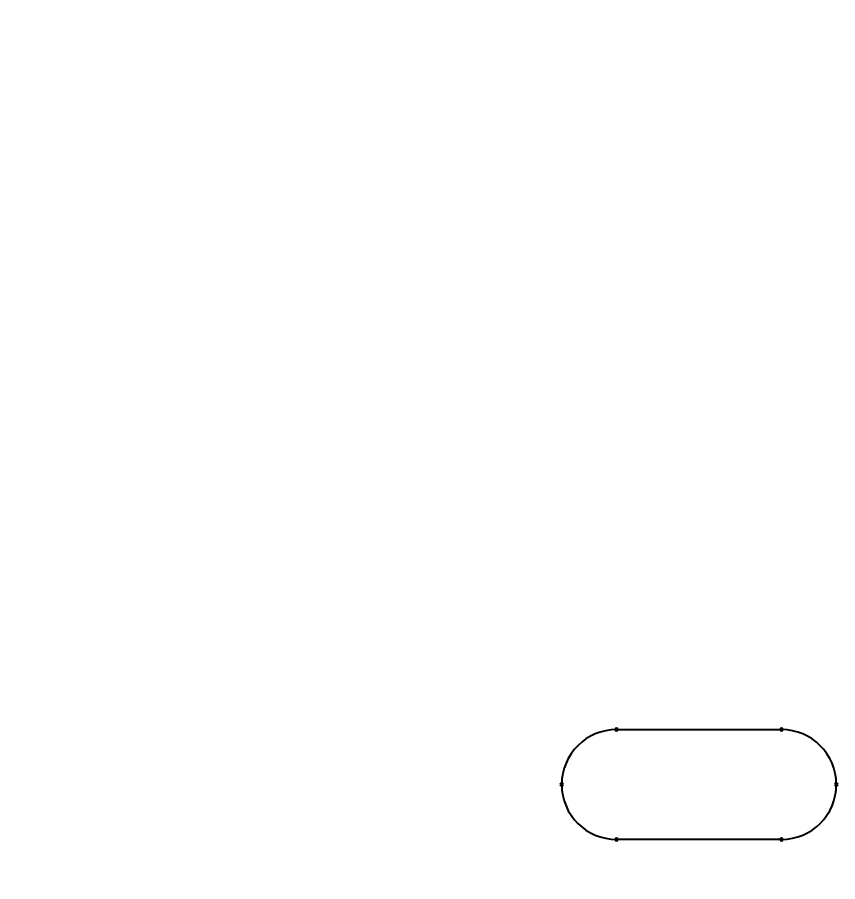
# Model space of a CAD drawing. Extents: x -87.3 to -53.8, y 2.2 to 28.4.
# Drawn here: x -77.054 to -73.26, y 7.834 to 11.832 of the extents above; entities that cross this region are included whole.
import ezdxf

# ---------------------------------------------------------------- set-up
doc = ezdxf.new("R2010")
doc.units = 0
doc.layers.get('0').update_dxf_attribs({"linetype": 'CONTINUOUS'})
doc.layers.get('DEFPOINTS').update_dxf_attribs({"linetype": 'CONTINUOUS'})
doc.layers.add('20', color=6, linetype='CONTINUOUS')
doc.styles.add('VCDSTYLE33', font='txt', dxfattribs={"width": 0.98})
doc.dimstyles.new('VCDDIMSTYLE01', dxfattribs={"dimtxt": 0.3, "dimasz": 0.18, "dimexe": 0.18, "dimexo": 0.0625, "dimgap": 0.09, "dimtad": 0, "dimtih": 1, "dimtoh": 1, "dimdec": 4, "dimzin": 12, "dimtxsty": 'VCDSTYLE33', "dimsah": 1, "dimcen": 0.09, "dimazin": 3, "dimtfac": 1, "dimtdec": 4, "dimtmove": 0, "dimatfit": 3, "dimtolj": 1, "dimtzin": 0})

# ---------------------------------------------------------------- blocks, each defined once
blk = doc.blocks.new('#POLYLINE_1934_')
at = {"layer": '20'}
blk.add_arc((-74.5364, 8.2831), 0.00635, 180, 0, dxfattribs=at)
blk = doc.blocks.new('#POLYLINE_1935_')
at = {"layer": '20'}
blk.add_arc((-74.2824, 8.5371), 0.0063, 270, 90, dxfattribs=at)
blk = doc.blocks.new('#POLYLINE_1936_')
at = {"layer": '20'}
blk.add_arc((-74.2824, 8.2831), 0.254, 90.0013, 179.9987, dxfattribs=at)
blk = doc.blocks.new('#POLYLINE_1937_')
at = {"layer": '20'}
blk.add_arc((-74.2824, 8.0292), 0.00635, 270, 90, dxfattribs=at)
blk = doc.blocks.new('#POLYLINE_1938_')
at = {"layer": '20'}
blk.add_arc((-74.5364, 8.2831), 0.00635, 0, 180, dxfattribs=at)
blk = doc.blocks.new('#POLYLINE_1939_')
at = {"layer": '20'}
blk.add_arc((-74.2824, 8.2831), 0.254, 180.0013, 269.9987, dxfattribs=at)
blk = doc.blocks.new('#POLYLINE_1940_')
at = {"layer": '20'}
blk.add_arc((-73.5204, 8.0292), 0.00635, 270, 90, dxfattribs=at)
blk = doc.blocks.new('#POLYLINE_1941_')
at = {"layer": '20'}
blk.add_arc((-74.2824, 8.0292), 0.00635, 90, 270, dxfattribs=at)
blk = doc.blocks.new('#POLYLINE_1942_')
at = {"layer": '20'}
blk.add_line((-73.5204, 8.0291), (-74.2824, 8.0291), dxfattribs=at)
blk = doc.blocks.new('#POLYLINE_1943_')
at = {"layer": '20'}
blk.add_arc((-73.2664, 8.2831), 0.00635, 0, 180, dxfattribs=at)
blk = doc.blocks.new('#POLYLINE_1944_')
at = {"layer": '20'}
blk.add_arc((-73.5204, 8.0292), 0.00635, 90, 270, dxfattribs=at)
blk = doc.blocks.new('#POLYLINE_1945_')
at = {"layer": '20'}
blk.add_arc((-73.5204, 8.2831), 0.254, 270.0013, 359.9987, dxfattribs=at)
blk = doc.blocks.new('#POLYLINE_1946_')
at = {"layer": '20'}
blk.add_arc((-73.5204, 8.5371), 0.0063, 90, 270, dxfattribs=at)
blk = doc.blocks.new('#POLYLINE_1947_')
at = {"layer": '20'}
blk.add_arc((-73.2664, 8.2831), 0.00635, 180, 0, dxfattribs=at)
blk = doc.blocks.new('#POLYLINE_1948_')
at = {"layer": '20'}
blk.add_arc((-73.5204, 8.2831), 0.254, 0.0013, 89.9987, dxfattribs=at)
blk = doc.blocks.new('#POLYLINE_1949_')
at = {"layer": '20'}
blk.add_arc((-74.2824, 8.5371), 0.0063, 90, 270, dxfattribs=at)
blk = doc.blocks.new('#POLYLINE_1950_')
at = {"layer": '20'}
blk.add_arc((-73.5204, 8.5371), 0.0063, 270, 90, dxfattribs=at)
blk = doc.blocks.new('#POLYLINE_1951_')
at = {"layer": '20'}
blk.add_line((-74.2824, 8.5371), (-73.5204, 8.5371), dxfattribs=at)
blk = doc.blocks.new('*D2006')
at = {"color": 0}
for p, q in [((-76.2499, 22.1261), (-84.7447, 22.1261)), ((-84.5647, 21.9461), (-84.5647, 14.7854)), ((-84.5647, 7.1447), (-84.5647, 14.3054)), ((-76.1991, 6.9647), (-84.7447, 6.9647))]:
    blk.add_line(p, q, dxfattribs=at)
for points in [[(-84.5347, 21.9461), (-84.5947, 21.9461), (-84.5647, 22.1261)], [(-84.5947, 7.1447), (-84.5347, 7.1447), (-84.5647, 6.9647)]]:
    blk.add_solid(points, dxfattribs=at)
at = {"layer": 'DEFPOINTS', "color": 0}
for p in [(-76.1874, 22.1261), (-84.5647, 6.9647), (-76.1366, 6.9647)]:
    blk.add_point(p, dxfattribs=at)
at = {"color": 0, "insert": (-84.5647, 14.5454), "char_height": 0.3, "attachment_point": 5, "style": 'VCDSTYLE33'}
blk.add_mtext('\\A1;15.1615', dxfattribs=at)
blk = doc.blocks.new('*D2007')
at = {"color": 0}
for p, q in [((-76.2499, 21.3133), (-82.6826, 21.3133)), ((-82.5026, 21.1333), (-82.5026, 14.7405)), ((-82.5026, 7.8678), (-82.5026, 14.2605)), ((-76.2182, 7.6878), (-82.6826, 7.6878))]:
    blk.add_line(p, q, dxfattribs=at)
for points in [[(-82.4726, 21.1333), (-82.5326, 21.1333), (-82.5026, 21.3133)], [(-82.5326, 7.8678), (-82.4726, 7.8678), (-82.5026, 7.6878)]]:
    blk.add_solid(points, dxfattribs=at)
at = {"layer": 'DEFPOINTS', "color": 0}
for p in [(-76.1874, 21.3133), (-82.5026, 7.6878), (-76.1557, 7.6878)]:
    blk.add_point(p, dxfattribs=at)
at = {"color": 0, "insert": (-82.5026, 14.5005), "char_height": 0.3, "attachment_point": 5, "style": 'VCDSTYLE33'}
blk.add_mtext('\\A1;13.6255', dxfattribs=at)

msp = doc.modelspace()

# ---------------------------------------------------------------- block references
at = {"layer": '20'}
for name in ['#POLYLINE_1936_', '#POLYLINE_1949_', '#POLYLINE_1935_', '#POLYLINE_1951_', '#POLYLINE_1946_', '#POLYLINE_1950_', '#POLYLINE_1948_', '#POLYLINE_1938_', '#POLYLINE_1934_', '#POLYLINE_1939_', '#POLYLINE_1945_', '#POLYLINE_1943_', '#POLYLINE_1947_', '#POLYLINE_1941_', '#POLYLINE_1937_', '#POLYLINE_1942_', '#POLYLINE_1944_', '#POLYLINE_1940_']:
    msp.add_blockref(name, (0, 0), dxfattribs=at)

# ---------------------------------------------------------------- dimensions: what is measured, and where the dimension line sits
for base, p1, p2, picture, middle in [((-84.5647054057, 6.9646501958), (-76.1874213282, 22.1261001958), (-76.1366213282, 6.9646501958), '*D2006', (-84.5647054057, 14.5453751958)), ((-82.50256, 7.68779), (-76.18742, 21.3133), (-76.15571, 7.68779), '*D2007', (-82.50256, 14.50054))]:
    dim = msp.add_linear_dim(base=base, p1=p1, p2=p2, angle=90, dimstyle='VCDDIMSTYLE01')
    dim.commit()
    dim.dimension.update_dxf_attribs({"geometry": picture, "text_midpoint": middle})

doc.saveas('drawing.dxf')
